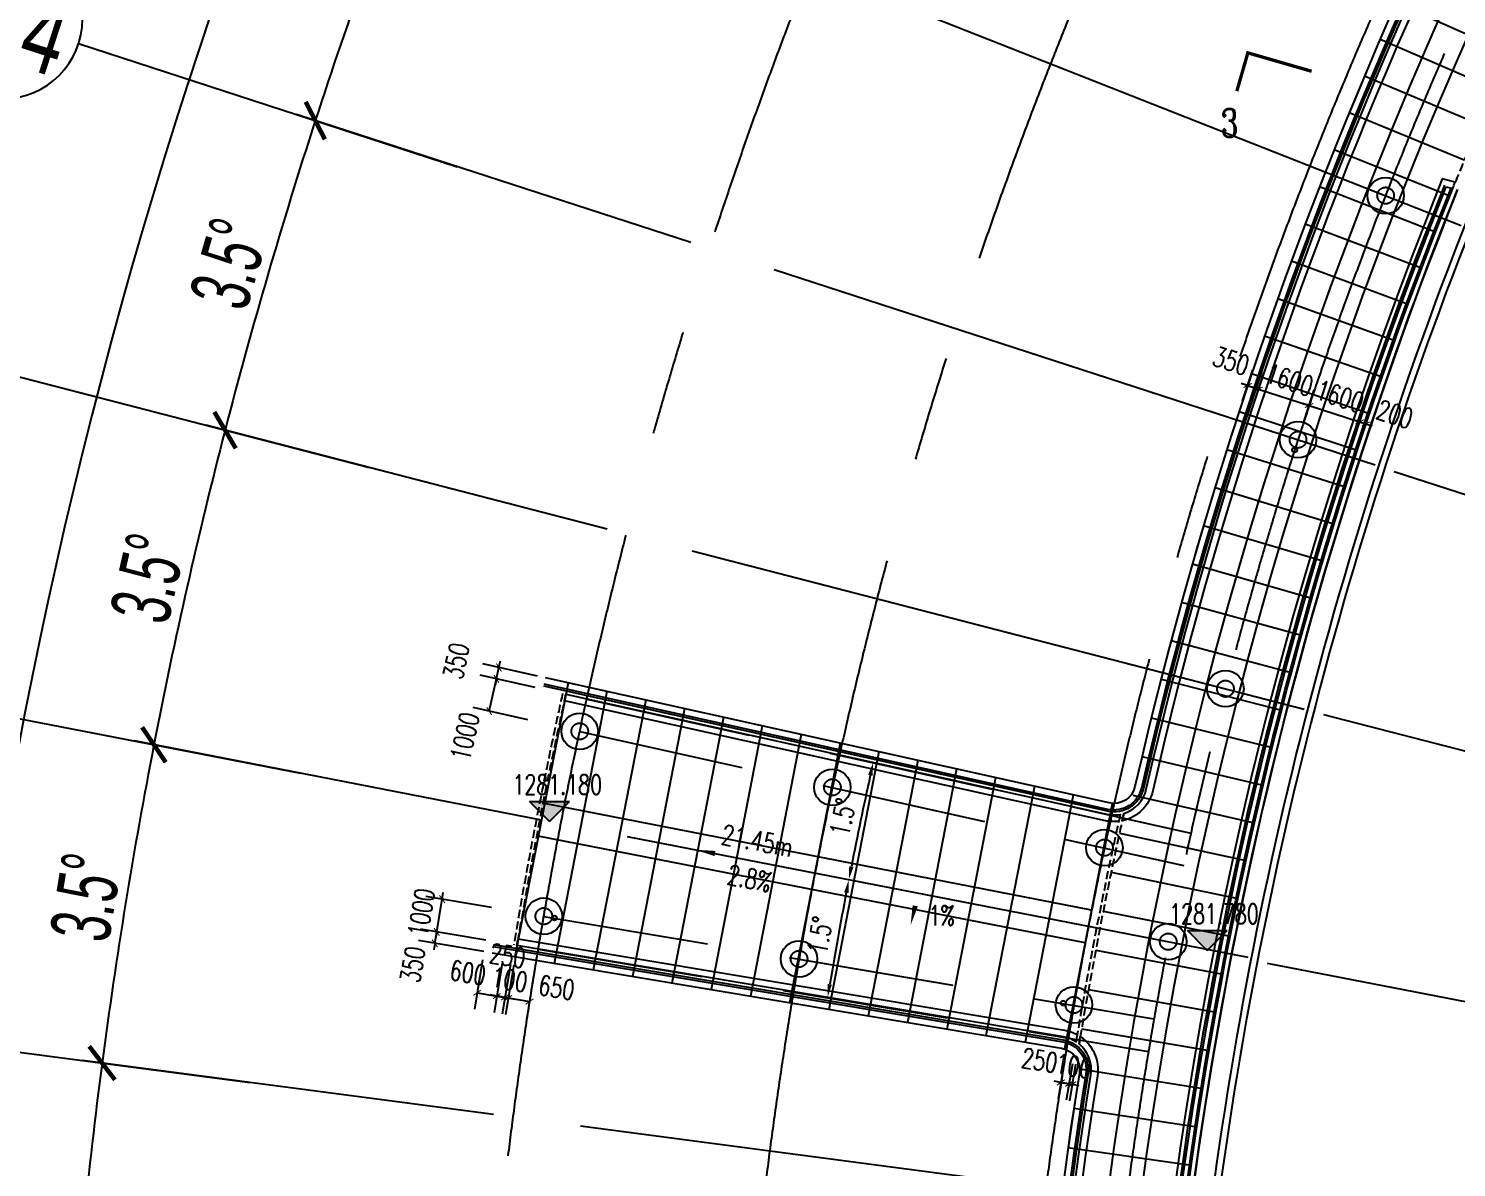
# Model space of a CAD drawing. Extents: x 36903891 to 38126251, y 2073392 to 2924740.
# Drawn here: x 36951204 to 36994246, y 2304256 to 2338570 of the extents above; entities that cross this region are included whole.
import ezdxf
from ezdxf.enums import TextEntityAlignment as Align
from ezdxf.xclip import XClip

# ---------------------------------------------------------------- set-up
doc = ezdxf.new("R2010")
doc.units = 0
doc.header["$LTSCALE"] = 1000
doc.header["$XCLIPFRAME"] = 0
for name, pattern in [('__DASH', [0.35, 0.25, -0.1]), ('CENTER', [2, 1.25, -0.25, 0.25, -0.25]), ('CENTER2', [28.575, 19.05, -3.175, 3.175, -3.175]), ('DASH', [0.35, 0.25, -0.1]), ('HIDDEN', [0.375, 0.25, -0.125])]:
    doc.linetypes.add(name, pattern=pattern)
doc.layers.get('0').update_dxf_attribs({"color": 8})
doc.layers.get('Defpoints').update_dxf_attribs({"color": 8})
for name, color, linetype in [('#幕墙线-平面', 8, 'Continuous'), ('#标注', 8, 'Continuous'), ('#虚线', 8, 'HIDDEN'), ('#轴线', 8, 'CENTER2'), ('A-AL-E', 8, 'Continuous'), ('A-COLS-PLAN-C', 8, 'DASH'), ('A-DETL-ALUM', 8, 'Continuous'), ('A-DIMS', 8, 'Continuous'), ('A-DIMS-ELEV', 8, 'Continuous'), ('A-DIMS-SYMB', 8, 'Continuous'), ('A-FLOR', 8, 'Continuous'), ('A-FLOR-UNDR', 8, '__DASH'), ('A-GRID', 8, 'CENTER'), ('A-NOTE', 8, 'Continuous'), ('A-STRS-HRAL', 8, 'Continuous'), ('DIM', 8, 'Continuous'), ('周边建筑', 8, 'Continuous'), ('水-雨水-压力流-标识', 8, 'Continuous')]:
    doc.layers.add(name, color=color, linetype=linetype)
doc.styles.add('#文字', font='jrs.shx', dxfattribs={"width": 0.7, "bigfont": 'hztxt.shx'})
doc.styles.add('_TCH_DIM', font='SIMPLEX', dxfattribs={"bigfont": 'GBCBIG'})
doc.styles.add('_TCH_DIM_T3', font='SIMPLEX', dxfattribs={"width": 0.705882, "bigfont": 'GBCBIG'})
doc.styles.add('_TCH_LABEL', font='COMPLEX', dxfattribs={"bigfont": 'GBCBIG'})
doc.styles.add('JHZX', font='jrs.shx', dxfattribs={"width": 0.6, "bigfont": 'jhz.shx'})
doc.dimstyles.new('_TCH_ARCH&&200', dxfattribs={"dimtxt": 595, "dimasz": 200, "dimexe": 500, "dimexo": 600, "dimgap": 252.5, "dimtad": 1, "dimdec": 0, "dimzin": 0, "dimdsep": 46, "dimtxsty": '_TCH_DIM_T3', "dimblk": 'ARCHTICK', "dimcen": 0.09, "dimclrt": 4, "dimazin": 2, "dimtfac": 1, "dimtdec": 0, "dimtix": 1, "dimtmove": 2, "dimatfit": 3, "dimfxl": 200, "dimtolj": 1, "dimtzin": 0, "dimarcsym": 0})
doc.dimstyles.new('_TCH_ARROW&&200', dxfattribs={"dimtxt": 595, "dimasz": 400, "dimexe": 500, "dimexo": 600, "dimgap": 252.5, "dimtad": 1, "dimdec": 0, "dimzin": 0, "dimdsep": 46, "dimtxsty": '_TCH_DIM_T3', "dimcen": 0.09, "dimclrt": 4, "dimazin": 2, "dimtfac": 1, "dimtdec": 0, "dimtix": 1, "dimtmove": 2, "dimatfit": 3, "dimfxl": 200, "dimtolj": 1, "dimtzin": 0, "dimarcsym": 0})
doc.dimstyles.new('JZBZ-600', dxfattribs={"dimscale": 600, "dimtxt": 3, "dimasz": 1.5, "dimexe": 1, "dimexo": 1, "dimgap": 0.5, "dimtad": 1, "dimdec": 0, "dimdsep": 46, "dimtxsty": 'JHZX', "dimblk1": 'ARCHTICK', "dimblk2": 'ARCHTICK', "dimsah": 1, "dimcen": 0, "dimclrd": 1, "dimclre": 1, "dimclrt": 2, "dimadec": 1, "dimazin": 2, "dimtfac": 1, "dimtdec": 0, "dimtix": 1, "dimtmove": 0, "dimatfit": 3, "dimfxl": 1, "dimtolj": 1, "dimlwd": -1, "dimlwe": -1, "dimarcsym": 1})

# ---------------------------------------------------------------- blocks, each defined once
blk = doc.blocks.new('_ARCHTICK')
at = {"color": 0, "linetype": 'ByBlock', "const_width": 0.15}
blk.add_lwpolyline([(-0.5, -0.5), (0.5, 0.5)], dxfattribs=at)
blk = doc.blocks.new('*D64')
at = {"layer": '#标注', "transparency": 16777216}
for p, q in [((36643643, 2972605), (36632013, 2977187)), ((36640605, 2964144), (36628717, 2968007))]:
    blk.add_line(p, q, dxfattribs=at)
blk.add_arc((36780593, 2918654), 159093, 158.49806, 161.99816, dxfattribs=at)
at = {"layer": 'Defpoints', "color": 0, "transparency": 16777216}
for p in [(36631415, 2973941), (36644201, 2972385), (36641176, 2963958), (36780593, 2918654)]:
    blk.add_point(p, dxfattribs=at)
at = {"layer": '#标注', "transparency": 16777216, "xscale": 900, "yscale": 900, "zscale": 900}
for p, rotation in [((36632571, 2976967), 68.49805581196368), ((36629287, 2967822), 251.9981608052542)]:
    blk.add_blockref('_ARCHTICK', p, dxfattribs=dict(at, rotation=rotation))
at = {"layer": '#标注', "transparency": 16777216, "insert": (36629730, 2972825), "char_height": 1800, "attachment_point": 5, "rotation": 70.2481, "style": 'JHZX'}
blk.add_mtext('\\A1;3.5°', dxfattribs=at)
blk = doc.blocks.new('*D65')
at = {"layer": '#标注', "transparency": 16777216}
for p, q in [((36640605, 2964144), (36628717, 2968007)), ((36638089, 2955513), (36625987, 2958643))]:
    blk.add_line(p, q, dxfattribs=at)
blk.add_arc((36780593, 2918654), 159093, 161.99816, 165.49827, dxfattribs=at)
at = {"layer": 'Defpoints', "color": 0, "transparency": 16777216}
for p in [(36628318, 2964731), (36641176, 2963958), (36638670, 2955362), (36780593, 2918654)]:
    blk.add_point(p, dxfattribs=at)
at = {"layer": '#标注', "transparency": 16777216, "xscale": 900, "yscale": 900, "zscale": 900}
for p, rotation in [((36629287, 2967822), 71.99816080527746), ((36626568, 2958493), 255.4982726601451)]:
    blk.add_blockref('_ARCHTICK', p, dxfattribs=dict(at, rotation=rotation))
at = {"layer": '#标注', "transparency": 16777216, "insert": (36626704, 2963514), "char_height": 1800, "attachment_point": 5, "rotation": 73.7482, "style": 'JHZX'}
blk.add_mtext('\\A1;3.5°', dxfattribs=at)
blk = doc.blocks.new('*D66')
at = {"layer": '#标注', "transparency": 16777216}
for p, q in [((36638089, 2955513), (36625987, 2958643)), ((36636104, 2946744), (36623834, 2949129))]:
    blk.add_line(p, q, dxfattribs=at)
blk.add_arc((36780593, 2918654), 159093, 165.49827, 168.99839, dxfattribs=at)
at = {"layer": 'Defpoints', "color": 0, "transparency": 16777216}
for p in [(36625789, 2955348), (36638670, 2955362), (36636693, 2946629), (36780593, 2918654)]:
    blk.add_point(p, dxfattribs=at)
at = {"layer": '#标注', "transparency": 16777216, "xscale": 900, "yscale": 900, "zscale": 900}
for p, rotation in [((36626568, 2958493), 75.49827266012286), ((36624423, 2949015), 258.9983909592989)]:
    blk.add_blockref('_ARCHTICK', p, dxfattribs=dict(at, rotation=rotation))
at = {"layer": '#标注', "transparency": 16777216, "insert": (36624253, 2954035), "char_height": 1800, "attachment_point": 5, "rotation": 77.2483, "style": 'JHZX'}
blk.add_mtext('\\A1;3.5°', dxfattribs=at)
blk = doc.blocks.new('*D67')
at = {"layer": '#标注', "transparency": 16777216}
for p, q in [((36636104, 2946744), (36623834, 2949129)), ((36634659, 2937870), (36622266, 2939502))]:
    blk.add_line(p, q, dxfattribs=at)
blk.add_arc((36780593, 2918654), 159093, 168.99839, 172.49852, dxfattribs=at)
at = {"layer": 'Defpoints', "color": 0, "transparency": 16777216}
for p in [(36636693, 2946629), (36623837, 2945829), (36635254, 2937792), (36780593, 2918654)]:
    blk.add_point(p, dxfattribs=at)
at = {"layer": '#标注', "transparency": 16777216, "xscale": 900, "yscale": 900, "zscale": 900}
for p, rotation in [((36624423, 2949015), 78.99839095931024), ((36622861, 2939424), 262.4985152614818)]:
    blk.add_blockref('_ARCHTICK', p, dxfattribs=dict(at, rotation=rotation))
at = {"layer": '#标注', "transparency": 16777216, "insert": (36622384, 2944424), "char_height": 1800, "attachment_point": 5, "rotation": 80.7485, "style": 'JHZX'}
blk.add_mtext('\\A1;3.5°', dxfattribs=at)
blk = doc.blocks.new('*D68')
at = {"layer": '#标注', "transparency": 16777216}
for p, q in [((36634659, 2937870), (36622266, 2939502)), ((36633758, 2928925), (36621289, 2929798))]:
    blk.add_line(p, q, dxfattribs=at)
blk.add_arc((36780593, 2918654), 159093, 172.49852, 175.99865, dxfattribs=at)
at = {"layer": 'Defpoints', "color": 0, "transparency": 16777216}
for p in [(36635254, 2937792), (36622471, 2936208), (36634357, 2928883), (36780593, 2918654)]:
    blk.add_point(p, dxfattribs=at)
at = {"layer": '#标注', "transparency": 16777216, "xscale": 900, "yscale": 900, "zscale": 900}
for p, rotation in [((36622861, 2939424), 82.4985152614456), ((36621887, 2929756), 265.9986451028921)]:
    blk.add_blockref('_ARCHTICK', p, dxfattribs=dict(at, rotation=rotation))
at = {"layer": '#标注', "transparency": 16777216, "insert": (36621106, 2934718), "char_height": 1800, "attachment_point": 5, "rotation": 84.2486, "style": 'JHZX'}
blk.add_mtext('\\A1;3.5°', dxfattribs=at)
blk = doc.blocks.new('*D173')
at = {"layer": '#标注', "transparency": 16777216}
for p, q in [((36661813, 2957252), (36673701, 2953389)), ((36659678, 2949929), (36671780, 2946798))]:
    blk.add_line(p, q, dxfattribs=at)
blk.add_arc((36780593, 2918654), 112993, 161.99816, 165.49827, dxfattribs=at)
at = {"layer": 'Defpoints', "color": 0, "transparency": 16777216}
for p in [(36661243, 2957438), (36672442, 2951379), (36659097, 2950079), (36780593, 2918654)]:
    blk.add_point(p, dxfattribs=at)
at = {"layer": '#标注', "transparency": 16777216, "xscale": 900, "yscale": 900, "zscale": 900}
for p, rotation in [((36673131, 2953574), 71.99816080525741), ((36671199, 2946949), 255.4982726601276)]:
    blk.add_blockref('_ARCHTICK', p, dxfattribs=dict(at, rotation=rotation))
at = {"layer": '#标注', "transparency": 16777216, "insert": (36670962, 2950612), "char_height": 1800, "attachment_point": 5, "rotation": 73.7482, "style": 'JHZX'}
blk.add_mtext('\\A1;3.5°', dxfattribs=at)
blk = doc.blocks.new('*D174')
at = {"layer": '#标注', "transparency": 16777216}
for p, q in [((36659678, 2949929), (36671780, 2946798)), ((36657983, 2942431), (36670255, 2940051))]:
    blk.add_line(p, q, dxfattribs=at)
blk.add_arc((36780593, 2918654), 112993, 165.49827, 169.0253, dxfattribs=at)
at = {"layer": 'Defpoints', "color": 0, "transparency": 16777216}
for p in [(36659097, 2950079), (36670642, 2944698), (36657394, 2942545), (36780593, 2918654)]:
    blk.add_point(p, dxfattribs=at)
at = {"layer": '#标注', "transparency": 16777216, "xscale": 900, "yscale": 900, "zscale": 900}
for p, rotation in [((36671199, 2946949), 75.49827266010547), ((36669666, 2940165), 259.0253024601658)]:
    blk.add_blockref('_ARCHTICK', p, dxfattribs=dict(at, rotation=rotation))
at = {"layer": '#标注', "transparency": 16777216, "insert": (36669210, 2943833), "char_height": 1800, "attachment_point": 5, "rotation": 77.2618, "style": 'JHZX'}
blk.add_mtext('\\A1;3.5°', dxfattribs=at)
blk = doc.blocks.new('*D175')
at = {"layer": '#标注', "transparency": 16777216}
for p, q in [((36657983, 2942431), (36670255, 2940051)), ((36656768, 2934960), (36669161, 2933328))]:
    blk.add_line(p, q, dxfattribs=at)
blk.add_arc((36780593, 2918654), 112993, 169.0253, 172.49827, dxfattribs=at)
at = {"layer": 'Defpoints', "color": 0, "transparency": 16777216}
for p in [(36657394, 2942545), (36669254, 2937920), (36656173, 2935038), (36780593, 2918654)]:
    blk.add_point(p, dxfattribs=at)
at = {"layer": '#标注', "transparency": 16777216, "xscale": 900, "yscale": 900, "zscale": 900}
for p, rotation in [((36669666, 2940165), 79.0253024601727), ((36668566, 2933406), 262.4982656255029)]:
    blk.add_blockref('_ARCHTICK', p, dxfattribs=dict(at, rotation=rotation))
at = {"layer": '#标注', "transparency": 16777216, "insert": (36667880, 2936987), "char_height": 1800, "attachment_point": 5, "rotation": 80.7618, "style": 'JHZX'}
blk.add_mtext('\\A1;3.5°', dxfattribs=at)
blk = doc.blocks.new('*D156')
at = {"layer": '#标注', "transparency": 16777216}
for p, q in [((36664391, 2964432), (36676021, 2959850)), ((36661813, 2957252), (36673701, 2953389))]:
    blk.add_line(p, q, dxfattribs=at)
blk.add_arc((36780593, 2918654), 112993, 158.49806, 161.99816, dxfattribs=at)
at = {"layer": 'Defpoints', "color": 0, "transparency": 16777216}
for p in [(36663833, 2964652), (36674642, 2957921), (36661243, 2957438), (36780593, 2918654)]:
    blk.add_point(p, dxfattribs=at)
at = {"layer": '#标注', "transparency": 16777216, "xscale": 900, "yscale": 900, "zscale": 900}
for p, rotation in [((36675463, 2960070), 68.49805581197121), ((36673131, 2953574), 251.9981608052586)]:
    blk.add_blockref('_ARCHTICK', p, dxfattribs=dict(at, rotation=rotation))
at = {"layer": '#标注', "transparency": 16777216, "insert": (36673118, 2957246), "char_height": 1800, "attachment_point": 5, "rotation": 70.2481, "style": 'JHZX'}
blk.add_mtext('\\A1;3.5°', dxfattribs=at)
blk = doc.blocks.new('*D195')
at = {"layer": '#标注', "transparency": 16777216}
for p, q in [((36689976, 3034648), (36679819, 3047651)), ((36633399, 2918657), (36616899, 2918658))]:
    blk.add_line(p, q, dxfattribs=at)
blk.add_arc((36780593, 2918654), 163093, 127.99748, 179.99871, dxfattribs=at)
at = {"layer": 'Defpoints', "color": 0, "transparency": 16777216}
for p in [(36690346, 3034175), (36646456, 3011427), (36633999, 2918657), (36780593, 2918654)]:
    blk.add_point(p, dxfattribs=at)
at = {"layer": '#标注', "transparency": 16777216, "xscale": 900, "yscale": 900, "zscale": 900}
for p, rotation in [((36680188, 3047178), 37.99748212022364), ((36617499, 2918658), 269.9987065688374)]:
    blk.add_blockref('_ARCHTICK', p, dxfattribs=dict(at, rotation=rotation))
at = {"layer": '#标注', "transparency": 16777216, "insert": (36632929, 2990681), "char_height": 1800, "attachment_point": 5, "rotation": 63.9981, "style": 'JHZX'}
blk.add_mtext('\\A1;52°', dxfattribs=at)
blk = doc.blocks.new('*U49')
blk.add_line((20, 0), (0, 0))
blk.add_circle((24, 0), 4)
at = {"style": 'JHZX', "width": 0.75}
blk.add_attdef('AXES', text='', height=4, dxfattribs=at).set_placement((24, 0), align=Align.MIDDLE_CENTER)
blk = doc.blocks.new('DOTE-11')
at = {"layer": '#虚线', "ltscale": 20}
for points in [[(36637474, 2950387), (36655681, 2946351)], [(36637260, 2949410), (36655465, 2945374)], [(36636177, 2943839), (36654568, 2940761)], [(36636009, 2942853), (36654403, 2939775)]]:
    blk.add_lwpolyline(points, dxfattribs=at)
blk.add_arc((36780599, 2918657), 117100, 127.09412, 208, dxfattribs=at)
at = {"layer": '#轴线'}
for p, q in [((36663831, 2964653), (36644199, 2972386)), ((36661241, 2957439), (36641174, 2963959)), ((36659096, 2950080), (36638668, 2955363)), ((36657404, 2942604), (36636692, 2946630)), ((36656172, 2935038), (36635253, 2937792))]:
    blk.add_line(p, q, dxfattribs=at)
for radius, end in [(146600, 183.99981), (138800, 210.18842), (130400, 210.32938), (127950, 210.37401)]:
    blk.add_arc((36780599, 2918657), radius, 324.5, end, dxfattribs=at)
blk = doc.blocks.new('A$C80b62fe7')
at = {"layer": '#幕墙线-平面'}
for points in [[(-1880, 317592), (6689, 302445, -0.411969), (6351, 301208, 0.208557), (-55297, 217895, -0.411975), (-56381, 217211), (-73371, 220978)], [(-2107, 317464), (6463, 302317, -0.411969), (6222, 301433, 0.208557), (-55550, 217954, -0.411975), (-56324, 217464), (-73315, 221231)], [(-46213, 141660, -0.19373), (-46213, 236074, -0.19373)], [(-45972, 141757, -0.19373), (-45972, 235977, -0.19373)], [(-74884, 213198), (-57719, 210325, -0.411969), (-56971, 209284, 0.102544), (-54539, 156718, -0.395718), (-60417, 146035), (-89892, 136458, 0.466577), (-107034, 93975, 0.049695), (-84810, 60702, -0.410623), (-85054, 58028), (-90652, 53309)], [(-74927, 212941), (-57762, 210069, -0.411969), (-57227, 209325, 0.102544), (-54791, 156654, -0.395718), (-60498, 146282), (-89972, 136705, 0.466577), (-107264, 93853, 0.049695), (-85011, 60537, -0.410623), (-85222, 58227), (-90819, 53508)]]:
    blk.add_lwpolyline(points, format="xyb", dxfattribs=at)
for points in [[(-56864, 214233), (-73348, 217445)], [(-57055, 213251), (-73539, 216464)]]:
    blk.add_lwpolyline(points, dxfattribs=at)
for radius, start, end in [(128529, 333.50225, 195.7758), (127529, 333.53985, 195.7884)]:
    blk.add_arc((71052, 188867), radius, start, end, dxfattribs=at)
blk = doc.blocks.new('DASWQE')
at = {"layer": '#幕墙线-平面', "ltscale": 10}
blk.add_line((-129631, 29094), (-131091, 21587), dxfattribs=at)
for points in [[(-118725, 52710), (-115298, 51188)], [(-119207, 51611), (-115766, 50121)], [(-119679, 50508), (-116224, 49049)], [(-120140, 49400), (-116672, 47974)], [(-120591, 48288), (-117110, 46894)], [(-121032, 47172), (-117538, 45810)], [(-121463, 46052), (-117957, 44722)], [(-121883, 44928), (-118365, 43631)], [(-122293, 43800), (-118763, 42535)], [(-122692, 42668), (-119150, 41437)], [(-123081, 41533), (-119528, 40334)], [(-123460, 40394), (-119896, 39228)], [(-123828, 39252), (-120253, 38119)], [(-124185, 38107), (-120600, 37006)], [(-124532, 36958), (-120937, 35891)], [(-124868, 35806), (-121263, 34772)], [(-125193, 34651), (-121579, 33650)], [(-125508, 33493), (-121885, 32526)], [(-125812, 32332), (-122180, 31399)], [(-143688, 32219), (-145293, 23964)], [(-142517, 31959), (-144109, 23766)], [(-141345, 31698), (-142926, 23568)], [(-140174, 31438), (-141742, 23370)], [(-139003, 31177), (-140559, 23172)], [(-126105, 31168), (-122465, 30269)], [(-137831, 30917), (-139375, 22974)], [(-136660, 30656), (-138192, 22776)], [(-135488, 30396), (-137008, 22578)], [(-134317, 30135), (-135825, 22380)], [(-133146, 29875), (-134641, 22182)], [(-126388, 30002), (-122739, 29136)], [(-131974, 29615), (-133458, 21983)], [(-130803, 29354), (-132274, 21785)], [(-128460, 28833), (-129907, 21389)], [(-127289, 28573), (-128725, 21186)], [(-126660, 28833), (-123003, 28001)], [(-127064, 27693), (-123257, 26863)], [(-127314, 26518), (-123499, 25724)], [(-127554, 25341), (-123732, 24582)], [(-127782, 24162), (-123954, 23438)], [(-128000, 22980), (-124165, 22292)], [(-128207, 21797), (-124365, 21144)], [(-128258, 20588), (-124555, 19994)], [(-128443, 19403), (-124735, 18842)], [(-128617, 18215), (-124904, 17689)]]:
    blk.add_lwpolyline(points, dxfattribs=at)
at = {"layer": 'DIM', "ltscale": 10}
blk.add_blockref('A$C80b62fe7', (-71047, -188863), dxfattribs=at)
blk = doc.blocks.new('雨水立管')
blk.add_circle((0, 0), 50)
blk = doc.blocks.new('雨水')
at = {"layer": '水-雨水-压力流-标识', "xscale": 1.5, "yscale": 1.5, "zscale": 1.5}
for p in [(35526185, 2957887), (35503872, 2943785), (35519208, 2941219)]:
    blk.add_blockref('雨水立管', p, dxfattribs=at)
blk = doc.blocks.new('800柱子')
at = {"layer": 'A-DETL-ALUM', "ltscale": 0.3}
blk.add_circle((35572079, 2737405), 550, dxfattribs=at)
blk = doc.blocks.new('123')
at = {"layer": '周边建筑'}
blk.add_lwpolyline([(34896149, 2954454, -0.07422), (34932331, 2963106), (34934781, 2953277), (34951663, 2953277), (34954114, 2963106, -0.07422), (34990296, 2954454, -0.07422)], format="xyb", dxfattribs=at)
for radius, start, end in [(126000, 68.06236, 111.93764), (125400, 68.1164, 84.12472), (125200, 68.19612, 84.12417)]:
    blk.add_arc((34943222, 2837577), radius, start, end, dxfattribs=at)
blk = doc.blocks.new('_YZHK')
blk.add_circle((0, 0), 0.5)
blk = doc.blocks.new('ASDFASD')
at = {"layer": 'A-COLS-PLAN-C', "ltscale": 0.3, "xscale": 500, "yscale": 500, "zscale": 500}
for p in [(35528926, 2965551), (35526285, 2958196), (35524098, 2950693), (35504634, 2949410), (35512250, 2947722), (35520451, 2945904), (35503551, 2943839), (35522373, 2943071), (35511245, 2942552), (35519530, 2941165)]:
    blk.add_blockref('_YZHK', p, dxfattribs=at)
blk = doc.blocks.new('*D301')
at = {"layer": 'A-DIMS', "lineweight": -2, "transparency": 16777216}
for p, q in [((39165642, 2010603), (39165460, 2009506)), ((39165888, 2010562), (39165706, 2009465)), ((39165541, 2009999), (39165344, 2010032)), ((39165541, 2009999), (39165788, 2009958)), ((39165788, 2009958), (39165985, 2009925))]:
    blk.add_line(p, q, dxfattribs=at)
at = {"layer": 'Defpoints', "color": 0, "transparency": 16777216}
for p in [(39165740, 2011195), (39165987, 2011154), (39165788, 2009958)]:
    blk.add_point(p, dxfattribs=at)
at = {"layer": 'A-DIMS', "lineweight": -2, "transparency": 16777216, "xscale": 200, "yscale": 200, "zscale": 200}
for p, rotation in [((39165541, 2009999), 350.5679291164096), ((39165788, 2009958), 170.5679291164096)]:
    blk.add_blockref('_ARCHTICK', p, dxfattribs=dict(at, rotation=rotation))
at = {"layer": 'A-DIMS', "transparency": 16777216, "insert": (39164902, 2010663), "char_height": 595, "attachment_point": 5, "rotation": 350.5679, "style": '_TCH_DIM_T3'}
blk.add_mtext('\\A1;250', dxfattribs=at)
blk = doc.blocks.new('*D302')
at = {"layer": 'A-DIMS', "lineweight": -2, "transparency": 16777216}
for p, q in [((39165888, 2010562), (39165706, 2009465)), ((39165987, 2010546), (39165805, 2009448)), ((39165788, 2009958), (39165591, 2009991)), ((39165788, 2009958), (39165887, 2009942)), ((39165887, 2009942), (39166084, 2009909))]:
    blk.add_line(p, q, dxfattribs=at)
at = {"layer": 'Defpoints', "color": 0, "transparency": 16777216}
for p in [(39165987, 2011154), (39166085, 2011138), (39165887, 2009942)]:
    blk.add_point(p, dxfattribs=at)
at = {"layer": 'A-DIMS', "lineweight": -2, "transparency": 16777216, "xscale": 200, "yscale": 200, "zscale": 200}
for p, rotation in [((39165788, 2009958), 350.5679291166611), ((39165887, 2009942), 170.5679291166611)]:
    blk.add_blockref('_ARCHTICK', p, dxfattribs=dict(at, rotation=rotation))
at = {"layer": 'A-DIMS', "transparency": 16777216, "insert": (39165928, 2010492), "char_height": 595, "attachment_point": 5, "rotation": 350.5679, "style": '_TCH_DIM_T3'}
blk.add_mtext('\\A1;100', dxfattribs=at)
blk = doc.blocks.new('*D303')
at = {"layer": 'A-DIMS', "lineweight": -2, "transparency": 16777216}
for p, q in [((39149048, 2013537), (39148799, 2012050)), ((39149689, 2013430), (39149440, 2011943)), ((39148881, 2012544), (39149523, 2012436))]:
    blk.add_line(p, q, dxfattribs=at)
at = {"layer": 'Defpoints', "color": 0, "transparency": 16777216}
for p in [(39149147, 2014129), (39149788, 2014021), (39149523, 2012436)]:
    blk.add_point(p, dxfattribs=at)
at = {"layer": 'A-DIMS', "lineweight": -2, "transparency": 16777216, "xscale": 200, "yscale": 200, "zscale": 200}
for p, rotation in [((39148881, 2012544), 170.4993543626941), ((39149523, 2012436), 350.4993543626941)]:
    blk.add_blockref('_ARCHTICK', p, dxfattribs=dict(at, rotation=rotation))
at = {"layer": 'A-DIMS', "transparency": 16777216, "insert": (39150343, 2012857), "char_height": 595, "attachment_point": 5, "rotation": 350.4994, "style": '_TCH_DIM_T3'}
blk.add_mtext('\\A1;650', dxfattribs=at)
blk = doc.blocks.new('*D304')
at = {"layer": 'A-DIMS', "lineweight": -2, "transparency": 16777216}
for p, q in [((39148949, 2013553), (39148700, 2012067)), ((39149048, 2013537), (39148799, 2012050)), ((39148783, 2012560), (39148586, 2012593)), ((39148783, 2012560), (39148881, 2012544)), ((39148881, 2012544), (39149079, 2012511))]:
    blk.add_line(p, q, dxfattribs=at)
at = {"layer": 'Defpoints', "color": 0, "transparency": 16777216}
for p in [(39149048, 2014145), (39149147, 2014129), (39148881, 2012544)]:
    blk.add_point(p, dxfattribs=at)
at = {"layer": 'A-DIMS', "lineweight": -2, "transparency": 16777216, "xscale": 200, "yscale": 200, "zscale": 200}
for p, rotation in [((39148783, 2012560), 350.4993543620163), ((39148881, 2012544), 170.4993543620162)]:
    blk.add_blockref('_ARCHTICK', p, dxfattribs=dict(at, rotation=rotation))
at = {"layer": 'A-DIMS', "transparency": 16777216, "insert": (39148923, 2013094), "char_height": 595, "attachment_point": 5, "rotation": 350.4994, "style": '_TCH_DIM_T3'}
blk.add_mtext('\\A1;100', dxfattribs=at)
blk = doc.blocks.new('*D305')
at = {"layer": 'A-DIMS', "lineweight": -2, "transparency": 16777216}
for p, q in [((39148702, 2013595), (39148454, 2012108)), ((39148949, 2013553), (39148700, 2012067)), ((39148536, 2012601), (39148339, 2012634)), ((39148536, 2012601), (39148783, 2012560)), ((39148783, 2012560), (39148980, 2012527))]:
    blk.add_line(p, q, dxfattribs=at)
at = {"layer": 'Defpoints', "color": 0, "transparency": 16777216}
for p in [(39148802, 2014186), (39149048, 2014145), (39148783, 2012560)]:
    blk.add_point(p, dxfattribs=at)
at = {"layer": 'A-DIMS', "lineweight": -2, "transparency": 16777216, "xscale": 200, "yscale": 200, "zscale": 200}
for p, rotation in [((39148536, 2012601), 350.4993543625554), ((39148783, 2012560), 170.4993543625554)]:
    blk.add_blockref('_ARCHTICK', p, dxfattribs=dict(at, rotation=rotation))
at = {"layer": 'A-DIMS', "transparency": 16777216, "insert": (39148866, 2013814), "char_height": 595, "attachment_point": 5, "rotation": 350.4994, "style": '_TCH_DIM_T3'}
blk.add_mtext('\\A1;250', dxfattribs=at)
blk = doc.blocks.new('*D306')
at = {"layer": 'A-DIMS', "lineweight": -2, "transparency": 16777216}
for p, q in [((39148111, 2013694), (39147862, 2012207)), ((39148702, 2013595), (39148454, 2012108)), ((39147944, 2012700), (39148536, 2012601))]:
    blk.add_line(p, q, dxfattribs=at)
at = {"layer": 'Defpoints', "color": 0, "transparency": 16777216}
for p in [(39148210, 2014285), (39148802, 2014186), (39148536, 2012601)]:
    blk.add_point(p, dxfattribs=at)
at = {"layer": 'A-DIMS', "lineweight": -2, "transparency": 16777216, "xscale": 200, "yscale": 200, "zscale": 200}
for p, rotation in [((39147944, 2012700), 170.4993543626252), ((39148536, 2012601), 350.4993543626252)]:
    blk.add_blockref('_ARCHTICK', p, dxfattribs=dict(at, rotation=rotation))
at = {"layer": 'A-DIMS', "transparency": 16777216, "insert": (39147669, 2013306), "char_height": 595, "attachment_point": 5, "rotation": 350.4994, "style": '_TCH_DIM_T3'}
blk.add_mtext('\\A1;600', dxfattribs=at)
blk = doc.blocks.new('*D371')
at = {"layer": 'A-DIMS', "lineweight": -2, "transparency": 16777216}
for p, q in [((39160080, 2019598), (39160372, 2019533)), ((39159346, 2016073), (39159641, 2016015))]:
    blk.add_line(p, q, dxfattribs=at)
blk.add_arc((39294431, 1989815), 137814, 167.66686, 168.8337, dxfattribs=at)
at = {"layer": 'A-DIMS', "transparency": 16777216}
for points in [[(39159733, 2019265), (39159863, 2019237), (39159884, 2019642)], [(39159292, 2016490), (39159161, 2016516), (39159150, 2016111)]]:
    blk.add_solid(points, dxfattribs=at)
at = {"layer": 'Defpoints', "color": 0, "transparency": 16777216}
for p in [(39159494, 2019728), (39159629, 2018467), (39158757, 2016187), (39294431, 1989815)]:
    blk.add_point(p, dxfattribs=at)
at = {"layer": 'A-DIMS', "transparency": 16777216, "insert": (39158967, 2017991), "char_height": 595, "attachment_point": 5, "rotation": 78.2503, "style": '_TCH_DIM_T3'}
blk.add_mtext('\\A1;1.5°', dxfattribs=at)
blk = doc.blocks.new('*D372')
at = {"layer": 'A-DIMS', "lineweight": -2, "transparency": 16777216}
for p, q in [((39159346, 2016073), (39159641, 2016015)), ((39158705, 2012529), (39159001, 2012479))]:
    blk.add_line(p, q, dxfattribs=at)
blk.add_arc((39294431, 1989815), 137814, 169.1663, 170.33305, dxfattribs=at)
at = {"layer": 'A-DIMS', "transparency": 16777216}
for points in [[(39159009, 2015731), (39159140, 2015705), (39159150, 2016111)], [(39158640, 2012945), (39158509, 2012968), (39158508, 2012562)]]:
    blk.add_solid(points, dxfattribs=at)
at = {"layer": 'Defpoints', "color": 0, "transparency": 16777216}
for p in [(39158757, 2016187), (39158926, 2014930), (39158114, 2012628), (39294431, 1989815)]:
    blk.add_point(p, dxfattribs=at)
at = {"layer": 'A-DIMS', "transparency": 16777216, "insert": (39158276, 2014436), "char_height": 595, "attachment_point": 5, "rotation": 79.7497, "style": '_TCH_DIM_T3'}
blk.add_mtext('\\A1;1.5°', dxfattribs=at)
blk = doc.blocks.new('*D422')
at = {"layer": 'A-DIMS', "lineweight": -2, "transparency": 16777216}
for p, q in [((39171020, 2030537), (39171325, 2031474)), ((39171353, 2030429), (39171658, 2031366)), ((39171170, 2030998), (39170980, 2031060)), ((39171170, 2030998), (39171503, 2030890)), ((39171503, 2030890), (39171693, 2030828))]:
    blk.add_line(p, q, dxfattribs=at)
at = {"layer": 'Defpoints', "color": 0, "transparency": 16777216}
for p in [(39171503, 2030890), (39170835, 2029966), (39171168, 2029858)]:
    blk.add_point(p, dxfattribs=at)
at = {"layer": 'A-DIMS', "lineweight": -2, "transparency": 16777216, "xscale": 200, "yscale": 200, "zscale": 200}
for p, rotation in [((39171170, 2030998), 341.9999999999099), ((39171503, 2030890), 161.9999999999099)]:
    blk.add_blockref('_ARCHTICK', p, dxfattribs=dict(at, rotation=rotation))
at = {"layer": 'A-DIMS', "transparency": 16777216, "insert": (39170675, 2031738), "char_height": 595, "attachment_point": 5, "rotation": 342, "style": '_TCH_DIM_T3'}
blk.add_mtext('\\A1;350', dxfattribs=at)
blk = doc.blocks.new('*D423')
at = {"layer": 'A-DIMS', "lineweight": -2, "transparency": 16777216}
for p, q in [((39171353, 2030429), (39171658, 2031366)), ((39171503, 2030890), (39171313, 2030952)), ((39171503, 2030890), (39173025, 2030396)), ((39172875, 2029935), (39173179, 2030871)), ((39173025, 2030396), (39173215, 2030334))]:
    blk.add_line(p, q, dxfattribs=at)
at = {"layer": 'Defpoints', "color": 0, "transparency": 16777216}
for p in [(39173025, 2030396), (39171168, 2029858), (39172690, 2029364)]:
    blk.add_point(p, dxfattribs=at)
at = {"layer": 'A-DIMS', "lineweight": -2, "transparency": 16777216, "xscale": 200, "yscale": 200, "zscale": 200}
for p, rotation in [((39171503, 2030890), 341.9999999998921), ((39173025, 2030396), 161.9999999998921)]:
    blk.add_blockref('_ARCHTICK', p, dxfattribs=dict(at, rotation=rotation))
at = {"layer": 'A-DIMS', "transparency": 16777216, "insert": (39172434, 2031166), "char_height": 595, "attachment_point": 5, "rotation": 342, "style": '_TCH_DIM_T3'}
blk.add_mtext('\\A1;1600', dxfattribs=at)
blk = doc.blocks.new('*D424')
at = {"layer": 'A-DIMS', "lineweight": -2, "transparency": 16777216}
for p, q in [((39172875, 2029935), (39173179, 2030871)), ((39173025, 2030396), (39172835, 2030458)), ((39173025, 2030396), (39174547, 2029901)), ((39174397, 2029440), (39174701, 2030377)), ((39174547, 2029901), (39174737, 2029840))]:
    blk.add_line(p, q, dxfattribs=at)
at = {"layer": 'Defpoints', "color": 0, "transparency": 16777216}
for p in [(39174547, 2029901), (39172690, 2029364), (39174211, 2028869)]:
    blk.add_point(p, dxfattribs=at)
at = {"layer": 'A-DIMS', "lineweight": -2, "transparency": 16777216, "xscale": 200, "yscale": 200, "zscale": 200}
for p, rotation in [((39173025, 2030396), 341.9999999999094), ((39174547, 2029901), 161.9999999999095)]:
    blk.add_blockref('_ARCHTICK', p, dxfattribs=dict(at, rotation=rotation))
at = {"layer": 'A-DIMS', "transparency": 16777216, "insert": (39173956, 2030672), "char_height": 595, "attachment_point": 5, "rotation": 342, "style": '_TCH_DIM_T3'}
blk.add_mtext('\\A1;1600', dxfattribs=at)
blk = doc.blocks.new('*D425')
at = {"layer": 'A-DIMS', "lineweight": -2, "transparency": 16777216}
for p, q in [((39174397, 2029440), (39174701, 2030377)), ((39174587, 2029378), (39174891, 2030315)), ((39174547, 2029901), (39174356, 2029963)), ((39174547, 2029901), (39174737, 2029840)), ((39174737, 2029840), (39174927, 2029778))]:
    blk.add_line(p, q, dxfattribs=at)
at = {"layer": 'Defpoints', "color": 0, "transparency": 16777216}
for p in [(39174737, 2029840), (39174211, 2028869), (39174401, 2028808)]:
    blk.add_point(p, dxfattribs=at)
at = {"layer": 'A-DIMS', "lineweight": -2, "transparency": 16777216, "xscale": 200, "yscale": 200, "zscale": 200}
for p, rotation in [((39174547, 2029901), 341.9999999999445), ((39174737, 2029840), 161.9999999999445)]:
    blk.add_blockref('_ARCHTICK', p, dxfattribs=dict(at, rotation=rotation))
at = {"layer": 'A-DIMS', "transparency": 16777216, "insert": (39175610, 2030134), "char_height": 595, "attachment_point": 5, "rotation": 342, "style": '_TCH_DIM_T3'}
blk.add_mtext('\\A1;200', dxfattribs=at)
blk = doc.blocks.new('*D447')
at = {"layer": 'A-DIMS', "lineweight": -2, "transparency": 16777216}
for p, q in [((39149690, 2021902), (39148039, 2022268)), ((39148311, 2021183), (39148527, 2022160)), ((39149474, 2020925), (39147823, 2021292))]:
    blk.add_line(p, q, dxfattribs=at)
at = {"layer": 'Defpoints', "color": 0, "transparency": 16777216}
for p in [(39148527, 2022160), (39150276, 2021772), (39150060, 2020796)]:
    blk.add_point(p, dxfattribs=at)
at = {"layer": 'A-DIMS', "lineweight": -2, "transparency": 16777216, "xscale": 200, "yscale": 200, "zscale": 200}
for p, rotation in [((39148527, 2022160), 77.49935436184145), ((39148311, 2021183), 257.4993543618415)]:
    blk.add_blockref('_ARCHTICK', p, dxfattribs=dict(at, rotation=rotation))
at = {"layer": 'A-DIMS', "transparency": 16777216, "insert": (39147579, 2020424), "char_height": 595, "attachment_point": 5, "rotation": 77.4994, "style": '_TCH_DIM_T3'}
blk.add_mtext('\\A1;1000', dxfattribs=at)
blk = doc.blocks.new('*D448')
at = {"layer": 'A-DIMS', "lineweight": -2, "transparency": 16777216}
for p, q in [((39149766, 2022243), (39148115, 2022610)), ((39148603, 2022501), (39148646, 2022697)), ((39149690, 2021902), (39148039, 2022268)), ((39148527, 2022160), (39148484, 2021964)), ((39148527, 2022160), (39148603, 2022501))]:
    blk.add_line(p, q, dxfattribs=at)
at = {"layer": 'Defpoints', "color": 0, "transparency": 16777216}
for p in [(39148603, 2022501), (39150352, 2022114), (39150276, 2021772)]:
    blk.add_point(p, dxfattribs=at)
at = {"layer": 'A-DIMS', "lineweight": -2, "transparency": 16777216, "xscale": 200, "yscale": 200, "zscale": 200}
for p, rotation in [((39148603, 2022501), 257.4993543629817), ((39148527, 2022160), 77.4993543629817)]:
    blk.add_blockref('_ARCHTICK', p, dxfattribs=dict(at, rotation=rotation))
at = {"layer": 'A-DIMS', "transparency": 16777216, "insert": (39147315, 2022694), "char_height": 595, "attachment_point": 5, "rotation": 77.4994, "style": '_TCH_DIM_T3'}
blk.add_mtext('\\A1;350', dxfattribs=at)
blk = doc.blocks.new('*D449')
at = {"layer": 'A-DIMS', "lineweight": -2, "transparency": 16777216}
for p, q in [((39148210, 2014285), (39146234, 2014616)), ((39146669, 2014188), (39146727, 2014534)), ((39146727, 2014534), (39146760, 2014731)), ((39148152, 2013940), (39146176, 2014271)), ((39146669, 2014188), (39146636, 2013991))]:
    blk.add_line(p, q, dxfattribs=at)
at = {"layer": 'Defpoints', "color": 0, "transparency": 16777216}
for p in [(39146727, 2014534), (39148802, 2014186), (39148744, 2013841)]:
    blk.add_point(p, dxfattribs=at)
at = {"layer": 'A-DIMS', "lineweight": -2, "transparency": 16777216, "xscale": 200, "yscale": 200, "zscale": 200}
for p, rotation in [((39146727, 2014534), 260.4993543642336), ((39146669, 2014188), 80.49935436423358)]:
    blk.add_blockref('_ARCHTICK', p, dxfattribs=dict(at, rotation=rotation))
at = {"layer": 'A-DIMS', "transparency": 16777216, "insert": (39146005, 2013549), "char_height": 595, "attachment_point": 5, "rotation": 80.4994, "style": '_TCH_DIM_T3'}
blk.add_mtext('\\A1;350', dxfattribs=at)
blk = doc.blocks.new('*D450')
at = {"layer": 'A-DIMS', "lineweight": -2, "transparency": 16777216}
for p, q in [((39146892, 2015520), (39146925, 2015717)), ((39148375, 2015272), (39146399, 2015602)), ((39146727, 2014534), (39146892, 2015520)), ((39148210, 2014285), (39146234, 2014616)), ((39146727, 2014534), (39146694, 2014336))]:
    blk.add_line(p, q, dxfattribs=at)
at = {"layer": 'Defpoints', "color": 0, "transparency": 16777216}
for p in [(39146892, 2015520), (39148967, 2015173), (39148802, 2014186)]:
    blk.add_point(p, dxfattribs=at)
at = {"layer": 'A-DIMS', "lineweight": -2, "transparency": 16777216, "xscale": 200, "yscale": 200, "zscale": 200}
for p, rotation in [((39146892, 2015520), 260.4993543624317), ((39146727, 2014534), 80.49935436243175)]:
    blk.add_blockref('_ARCHTICK', p, dxfattribs=dict(at, rotation=rotation))
at = {"layer": 'A-DIMS', "transparency": 16777216, "insert": (39146267, 2015118), "char_height": 595, "attachment_point": 5, "rotation": 80.4994, "style": '_TCH_DIM_T3'}
blk.add_mtext('\\A1;1000', dxfattribs=at)
blk = doc.blocks.new('ZW-5001')
at = {"layer": '#标注'}
ref = blk.add_blockref('*U49', (36633566.2, 2966430.8), dxfattribs=dict(at, xscale=-600, yscale=599.9999999999999, rotation=341.9988484363125))
ref.add_attrib('AXES', 'A14', dxfattribs={"layer": '0', "height": 2400, "rotation": 341.99885, "style": '#文字', "width": 0.7}).set_placement((36619871, 2970881), align=Align.MIDDLE_CENTER)
ref = blk.add_blockref('*U49', (36630923.9, 2957365.7), dxfattribs=dict(at, xscale=-600, yscale=600, rotation=345.4988187453033))
ref.add_attrib('AXES', 'A13', dxfattribs={"layer": '0', "height": 2400, "rotation": 345.49882, "style": '#文字', "width": 0.7}).set_placement((36616982.7, 2960971.4), align=Align.MIDDLE_CENTER)
ref = blk.add_blockref('*U49', (36628840, 2948156.1), dxfattribs=dict(at, xscale=-599.9999999999999, yscale=599.9999999999999, rotation=348.9987890542939))
ref.add_attrib('AXES', 'A12', dxfattribs={"layer": '0', "height": 2400, "rotation": 348.99879, "style": '#文字', "width": 0.7}).set_placement((36614704.6, 2950904.1), align=Align.MIDDLE_CENTER)
ref = blk.add_blockref('*U49', (36627322.2, 2938836.6), dxfattribs=dict(at, xscale=-599.9999999999997, yscale=599.9999999999997, rotation=352.4987593632845))
ref.add_attrib('AXES', 'A11', dxfattribs={"layer": '0', "height": 2400, "rotation": 352.49876, "style": '#文字', "width": 0.7}).set_placement((36613045.5, 2940716.5), align=Align.MIDDLE_CENTER)
for base, p1, p2, picture, middle in [((36646455.8, 3011426.8), (36690345.9, 3034175.3), (36633999.3, 2918657.4), '*D195', (36632929.2, 2990680.5)), ((36631414.7, 2973941.1), (36644201.4, 2972385.4), (36641175.5, 2963958.5), '*D64', (36629730.2, 2972824.9)), ((36628317.7, 2964730.6), (36641175.5, 2963958.5), (36638669.7, 2955362.5), '*D65', (36626704.4, 2963513.7)), ((36674641.6, 2957920.7), (36663833, 2964651.6), (36661242.6, 2957437.5), '*D156', (36673117.9, 2957245.5)), ((36625788.7, 2955348.1), (36638669.7, 2955362.5), (36636693.4, 2946629.5), '*D66', (36624252.8, 2954035)), ((36672441.9, 2951379.1), (36661242.6, 2957437.5), (36659097.5, 2950078.8), '*D173', (36670962.3, 2950612.2)), ((36670641.7, 2944698.2), (36659097.5, 2950078.8), (36657394.4, 2942545), '*D174', (36669209.8, 2943833.4)), ((36623837.3, 2945828.8), (36636693.4, 2946629.5), (36635253.9, 2937792.2), '*D67', (36622384.4, 2944424.4)), ((36669253.8, 2937919.8), (36657394.4, 2942545), (36656173.4, 2935038.1), '*D175', (36667880.4, 2936986.7)), ((36622470.7, 2936208.1), (36635253.9, 2937792.2), (36634356.6, 2928883.4), '*D68', (36621106.2, 2934717.5))]:
    dim = blk.add_angular_dim_3p(base=base, center=(36780592.7, 2918654.1), p1=p1, p2=p2, dimstyle='JZBZ-600', override={"dimclrd": 256, "dimclre": 256, "dimclrt": 256}, dxfattribs=at)
    dim.commit()
    dim.dimension.update_dxf_attribs({"geometry": picture, "text_midpoint": middle})
blk = doc.blocks.new('FDGFH')
at = {"layer": 'A-FLOR'}
blk.add_blockref('ZW-5001', (-36780599, -2918657), dxfattribs=at)
at = {"layer": 'A-GRID'}
blk.add_blockref('DOTE-11', (-36780599, -2918657), dxfattribs=at)
blk = doc.blocks.new('CXVFG')
at = {"layer": 'A-DIMS-ELEV'}
for points in [[(39150127.1, 2017864.6), (39149527.1, 2018464.6), (39150727.1, 2018464.6)], [(39169954.3, 2013972.1), (39169354.3, 2014572.1), (39170554.3, 2014572.1)]]:
    blk.add_hatch(color=256, dxfattribs=at).paths.add_polyline_path(points)
at = {"layer": 'A-AL-E'}
for points in [[(39221393, 2118520.2), (39229962.7, 2103372.9, -0.4119686), (39229647.1, 2102217.8, 0.2085568), (39167970.4, 2018866.5, -0.411975), (39166958, 2018227), (39149967.2, 2021994)], [(39221218.9, 2118421.7), (39229788.6, 2103274.4, -0.4119686), (39229547.3, 2102391.1, 0.2085568), (39167775.5, 2018911.3, -0.411975), (39167001.3, 2018422.3), (39150010.4, 2022189.3)], [(39177304.8, 1942703.1, -0.193701), (39177304.8, 2036947.3, -0.193701)], [(39177353.8, 1942715.3, -0.1937296), (39177353.8, 2036935.1, -0.1937296)], [(39148432, 2014096.2), (39165596.7, 2011223.6, -0.4119686), (39166295.8, 2010251.4, 0.1025442), (39168728.6, 1957661.3, -0.3957181), (39162889.9, 1947049.8), (39133415, 1937472.8, 0.4665772), (39116238.2, 1894904.6, 0.049695), (39138469.4, 1861621.5, -0.4106234), (39138233, 1859032.1), (39132635.3, 1854312.7)], [(39148399, 2013898.9), (39165563.7, 2011026.3, -0.4119686), (39166098.3, 2010282.9, 0.1025442), (39168534.9, 1957611.7, -0.3957181), (39162828.1, 1947240), (39133353.2, 1937663, 0.4665772), (39116061.7, 1894810.5, 0.049695), (39138315, 1861494.5, -0.4106234), (39138104.1, 1859185), (39132506.4, 1854465.6)]]:
    blk.add_lwpolyline(points, format="xyb", dxfattribs=at)
at = {"layer": 'A-DIMS-ELEV'}
for p, q in [((39150127.1, 2017864.6), (39149527.1, 2018464.6)), ((39149527.1, 2018464.6), (39150727.1, 2018464.6)), ((39150127.1, 2017864.6), (39150727.1, 2018464.6)), ((39169954.3, 2013972.1), (39169354.3, 2014572.1)), ((39169354.3, 2014572.1), (39170554.3, 2014572.1)), ((39169954.3, 2013972.1), (39170554.3, 2014572.1))]:
    blk.add_line(p, q, dxfattribs=at)
at = {"layer": 'A-DIMS-SYMB', "const_width": 100}
blk.add_lwpolyline([(39170845.3, 2039866.9), (39171178.1, 2041019.9), (39173099.7, 2040465.3)], dxfattribs=at)
at = {"layer": 'A-DIMS-SYMB'}
for points in [[(39157822.8, 2016368.7, 0, 0, 0), (39154526.9, 2017009.3, 0, 160, 0), (39155115.9, 2016894.9, 0, 0, 0)], [(39161336.8, 2016074.8, 0, 0, 0), (39161010.5, 2014736.1, 0, 160, 0), (39161152.6, 2015319, 0, 0, 0)]]:
    blk.add_lwpolyline(points, format="xyseb", dxfattribs=at)
at = {"layer": 'A-FLOR-UNDR'}
for points in [[(39177429.4, 2037122.4, -0.0088299), (39179172.5, 2041222.5)], [(39150520.1, 2021717.8, 0.0130907), (39149048.1, 2014145.2, 0.0130907)], [(39150617.7, 2021696.1, 0.0130907), (39149146.7, 2014128.7, 0.0130907)], [(39167330.1, 2018074.7, 0.0134052), (39165998.7, 2011225.4, 0.0134052)], [(39167438.5, 2018101.9, 0.0135976), (39166089.1, 2011159.6, 0.0135976)]]:
    blk.add_lwpolyline(points, format="xyb", dxfattribs=at)
at = {"layer": 'A-STRS-HRAL'}
blk.add_lwpolyline([(39224834.9, 2098890.7, 0.1968207), (39168311.5, 2018788.2, -0.2921177), (39167389.9, 2017882.8, -0.0004314), (39167438.5, 2018101.9, 0.2670598), (39168116.6, 2018833, -0.1968208), (39224727.4, 2099059.3)], format="xyb", close=True, dxfattribs=at)
for points in [[(39177037.4, 2037220.1, 0.160495), (39171845.6, 1958188), (39172039.3, 1958238.1, -0.160142), (39177157.9, 2036983.9, -0.160142)], [(39177157.9, 2036983.9), (39177353.8, 2036935.1, -0.0004002), (39177429.4, 2037122.4), (39177037.4, 2037220.1)], [(39167283.7, 2017865.3, -0.0843302), (39166882.2, 2017885.3), (39150574.5, 2021500.8, -0.0003396), (39150617.7, 2021696.1), (39166925.5, 2018080.6, 0.1021988), (39167330.1, 2018074.7, 0.0004121), (39167283.7, 2017865.3)], [(39165654.5, 2011568.8, -0.0843246), (39166034.1, 2011437, 0.0004121), (39165998.7, 2011225.4, 0.1021932), (39165621.4, 2011371.5), (39149146.7, 2014128.7, -0.0003396), (39149179.9, 2014325.9), (39165654.5, 2011568.8)], [(39166641.4, 2010196.3, 0.1025442), (39169067.7, 1957748.1, -0.007329), (39169130.7, 1957485.9), (39168937, 1957435.8, 0.0075057), (39168873.9, 1957698.5, -0.1025442), (39166443.9, 2010227.8, 0.2670598), (39166089.1, 2011159.6, -0.0004314), (39166126.1, 2011381, -0.2921177), (39166641.4, 2010196.3)]]:
    blk.add_lwpolyline(points, format="xyb", dxfattribs=at)
at = {"rotation": 89.99999985381737}
blk.add_blockref('123', (42131954.6, -32953397.2), dxfattribs=at)
at = {"layer": 'A-COLS-PLAN-C'}
blk.add_blockref('ASDFASD', (3646404.7, -928832), dxfattribs=at)
at = {"layer": '水-雨水-压力流-标识'}
for name, p in [('雨水', (3646404.7, -928832)), ('800柱子', (3603250.9, -700685.6)), ('800柱子', (3600610.1, -708040.7)), ('800柱子', (3598423.3, -715543.3)), ('800柱子', (3578959.8, -716826.2)), ('800柱子', (3586575, -718514.6)), ('800柱子', (3594776.1, -720332.8)), ('800柱子', (3577876.8, -722397.5)), ('800柱子', (3596698.6, -723165.4)), ('800柱子', (3585570, -723685)), ('800柱子', (3593855, -725071.6))]:
    blk.add_blockref(name, p, dxfattribs=at)
at = {"layer": 'A-DIMS-ELEV', "style": '_TCH_DIM', "width": 0.705882}
for s, p in [('1281.180', (39149011.1, 2018674.6)), ('1281.780', (39168806.3, 2014782.1))]:
    blk.add_text(s, height=595, dxfattribs=at).set_placement(p)
at = {"layer": 'A-DIMS-SYMB', "width": 0.705882}
for s, height, style, p in [('3', 850, '_TCH_LABEL', (39170368.1, 2038481.1)), ('1%', 595, '_TCH_DIM', (39161552.6, 2014731.6))]:
    blk.add_text(s, height=height, dxfattribs=dict(at, style=style)).set_placement(p)
at = {"layer": 'A-NOTE', "style": '_TCH_DIM', "width": 0.705882}
for s, p in [('21.45m', (39155274.1, 2017190.4)), ('2.8%', (39155446.3, 2015979.4))]:
    blk.add_text(s, height=595, rotation=349, dxfattribs=at).set_placement(p)
at = {"layer": 'A-DIMS'}
for base, p1, p2, angle, picture, middle in [((39171503.2, 2030890.3), (39170835, 2029966.5), (39171167.9, 2029858.3), 342, '*D422', (39170674.5, 2031737.8)), ((39174736.7, 2029839.6), (39174211.2, 2028869.5), (39174401.5, 2028807.7), 342, '*D425', (39175610.5, 2030134)), ((39148603, 2022501.3), (39150276, 2021771.9), (39150351.7, 2022113.6), 77.49935, '*D448', (39147314.9, 2022694.4)), ((39148527.2, 2022159.6), (39150059.5, 2020795.6), (39150276, 2021771.9), 77.49935, '*D447', (39147579, 2020423.7)), ((39146726.9, 2014533.6), (39148743.7, 2013841.2), (39148801.5, 2014186.4), 80.49935, '*D449', (39146004.6, 2013549.4)), ((39148536.2, 2012601.3), (39148209.7, 2014285.5), (39148801.5, 2014186.4), 350.49935, '*D306', (39147668.9, 2013305.6)), ((39148782.8, 2012560), (39148801.5, 2014186.4), (39149048.1, 2014145.2), 350.49935, '*D305', (39148865.8, 2013813.5)), ((39149522.5, 2012436.2), (39149146.7, 2014128.7), (39149787.8, 2014021.4), 350.49935, '*D303', (39150343.2, 2012856.6)), ((39165788.1, 2009958), (39165740.2, 2011194.9), (39165986.8, 2011153.9), 350.56793, '*D301', (39164901.6, 2010662.8))]:
    dim = blk.add_linear_dim(base=base, p1=p1, p2=p2, angle=angle, dimstyle='_TCH_ARCH&&200', override={"dimclrd": 256, "dimclre": 256, "dimclrt": 256}, dxfattribs=at)
    dim.commit()
    dim.dimension.update_dxf_attribs({"geometry": picture, "text_midpoint": middle, "dimtype": 129})
for p1, p2, distance, picture, middle in [((39171167.9, 2029858.3), (39172689.6, 2029363.9), 1085, '*D423', (39172434, 2031166.1)), ((39172689.6, 2029363.9), (39174211.2, 2028869.5), 1085, '*D424', (39173955.7, 2030671.7)), ((39148801.5, 2014186.4), (39148966.6, 2015172.7), 2103.4, '*D450', (39146267, 2015117.5)), ((39149048.1, 2014145.2), (39149146.7, 2014128.7), -1607.2, '*D304', (39148922.9, 2013094.2)), ((39165986.8, 2011153.9), (39166085.4, 2011137.5), -1212.4, '*D302', (39165927.6, 2010492.3))]:
    dim = blk.add_aligned_dim(p1=p1, p2=p2, distance=distance, dimstyle='_TCH_ARCH&&200', override={"dimclrd": 256, "dimclre": 256, "dimclrt": 256}, dxfattribs=at)
    dim.commit()
    dim.dimension.update_dxf_attribs({"geometry": picture, "text_midpoint": middle})
for base, p1, p2, picture, middle in [((39159629.2, 2018466.8), (39159493.7, 2019728.2), (39158757.2, 2016187.1), '*D371', (39158967, 2017990.6)), ((39158925.6, 2014929.7), (39158757.2, 2016187.1), (39158113.6, 2012628), '*D372', (39158276.1, 2014436.3))]:
    dim = blk.add_angular_dim_3p(base=base, center=(39294431.4, 1989814.7), p1=p1, p2=p2, dimstyle='_TCH_ARROW&&200', override={"dimclrd": 256, "dimclre": 256, "dimclrt": 256, "dimtfill": 0, "dimtfillclr": 256}, dxfattribs=at)
    dim.commit()
    dim.dimension.update_dxf_attribs({"geometry": picture, "text_midpoint": middle})
blk = doc.blocks.new('JUTEWR')
at = {"layer": 'A-STRS-HRAL'}
blk.add_blockref('DASWQE', (36747505, 2929437), dxfattribs=at)
at = {"layer": 'DIM'}
for name, p in [('FDGFH', (36747510, 2929431)), ('CXVFG', (-2546868, 939616))]:
    blk.add_blockref(name, p, dxfattribs=at)

msp = doc.modelspace()

# ---------------------------------------------------------------- block references
at = {"layer": 'DIM'}
ref = msp.add_blockref('JUTEWR', (363648.3, -642797.5), dxfattribs=at)
XClip(ref).set_block_clipping_path([(36540243.0880557299, 2702892.0700622862), (36938694.1744792983, 3117037.741362222)])

doc.saveas('drawing.dxf')
